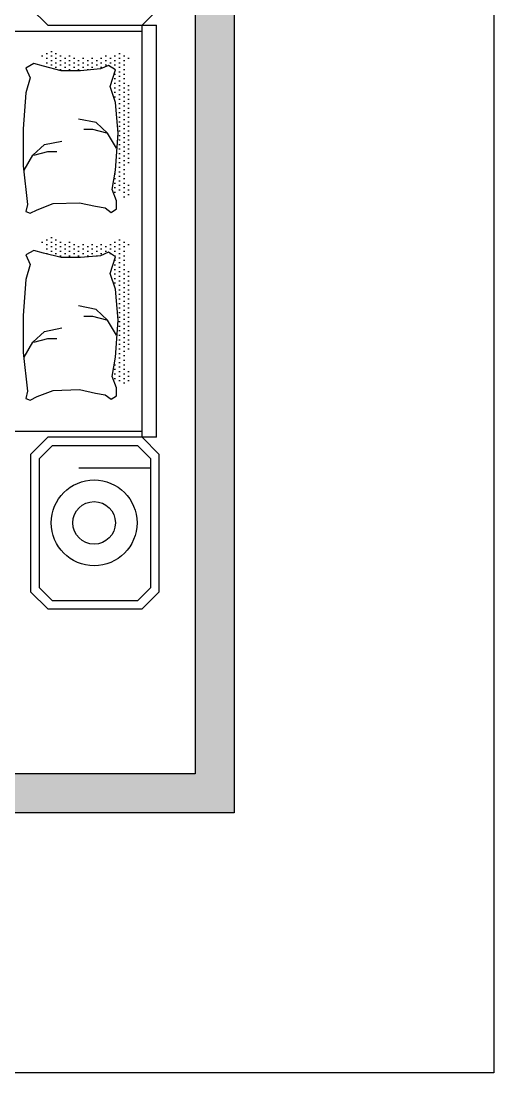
# Model space of a CAD drawing. Header units: millimetres. Extents: x 15734 to 38872, y 8066 to 23066.
# Drawn here: x 23915 to 25734, y 8066 to 12111 of the extents above; entities that cross this region are included whole.
import ezdxf

# ---------------------------------------------------------------- set-up
doc = ezdxf.new("R2010")
doc.units = ezdxf.units.MM
doc.header["$MEASUREMENT"] = 0
doc.layers.get('0').update_dxf_attribs({"color": 4})
doc.layers.add('Wall', color=10, linetype='Continuous')

msp = doc.modelspace()

# ---------------------------------------------------------------- hatches: boundary and pattern name
h = msp.add_hatch()
h.set_pattern_fill('DOTS', color=256, scale=11, angle=270, style=0)
h.set_pattern_definition([(270, (-116122.392, 237766.77), (17.4625, -8.73125), [0, -17.4625])])
h.paths.add_polyline_path([(24316.41, 11429.97), (24336.69, 11443.5), (24336.69, 11473.96), (24319.79, 11517.95), (24333.31, 11592.39), (24343.46, 11734.51), (24333.31, 11852.94), (24313.03, 11913.85), (24333.31, 11978.14), (24306.27, 11995.06), (24275.84, 11981.53), (24198.08, 11974.76), (24123.7, 11974.76), (24056.08, 11991.68), (24018.89, 12001.83), (23988.46, 11984.91), (24005.36, 11947.69), (24002.09, 11936.54), (24068.84, 11919.84), (24143.22, 11919.84), (24220.98, 11926.6), (24251.41, 11940.14), (24278.45, 11923.22), (24258.17, 11858.93), (24278.45, 11798.02), (24288.6, 11679.59), (24278.45, 11537.47), (24264.93, 11463.02), (24269.51, 11451.11), (24292.74, 11446.89)])
h.paths.add_polyline_path([(24316.41, 10711.34), (24336.69, 10724.88), (24336.69, 10755.33), (24319.79, 10799.32), (24333.31, 10873.76), (24343.46, 11015.88), (24333.31, 11134.32), (24313.03, 11195.23), (24333.31, 11259.52), (24306.27, 11276.44), (24275.84, 11262.9), (24198.08, 11256.13), (24123.7, 11256.13), (24056.08, 11273.05), (24018.89, 11283.21), (23988.46, 11266.29), (24005.36, 11229.06), (24002.09, 11217.91), (24068.84, 11201.21), (24143.22, 11201.21), (24220.98, 11207.98), (24251.41, 11221.51), (24278.45, 11204.59), (24258.17, 11140.3), (24278.45, 11079.39), (24288.6, 10960.96), (24278.45, 10818.84), (24264.93, 10744.4), (24269.51, 10732.49), (24292.74, 10728.26)])
at = {"layer": 'Wall'}
h = msp.add_hatch(color=3, dxfattribs=at)
h.dxf.hatch_style = 1
h.paths.add_polyline_path([(24734.07, 18028.46), (24584.07, 18028.46), (24584.07, 17715.96), (22384.07, 17715.96), (22384.07, 18840.96), (22634.07, 18840.96), (22634.07, 18990.96), (22384.07, 18990.96), (22384.07, 19240.96), (22234.07, 19240.96), (22234.07, 17565.96), (24084.07, 17565.96), (24084.07, 16865.96), (24234.07, 16865.96), (24234.07, 17565.96), (24734.07, 17565.96)])
h.paths.add_polyline_path([(24734.07, 19215.96), (24584.07, 19215.96), (24584.07, 18990.96), (23634.07, 18990.96), (23634.07, 18840.96), (24584.07, 18840.96), (24584.07, 18528.46), (24734.07, 18528.46)])
h.paths.add_polyline_path([(24734.07, 19915.96), (24584.07, 19915.96), (24584.07, 19715.96), (24734.07, 19715.96)])
h.paths.add_polyline_path([(24234.07, 16365.96), (24084.07, 16365.96), (24084.07, 14915.96), (24234.07, 14915.96)])
h.paths.add_polyline_path([(24734.07, 22065.96), (23134.07, 22065.96), (23134.07, 21915.96), (24584.07, 21915.96), (24584.07, 20790.96), (23634.07, 20790.96), (23634.07, 20640.96), (24584.07, 20640.96), (24584.07, 20415.96), (24734.07, 20415.96)])
h.paths.add_polyline_path([(22384.07, 21915.96), (22634.07, 21915.96), (22634.07, 22065.96), (22009.07, 22065.96), (22009.07, 21915.96), (22234.07, 21915.96), (22234.07, 20240.96), (22384.07, 20240.96)])
h.paths.add_polyline_path([(20959.07, 22065.96), (19534.07, 22065.96), (19534.07, 21915.96), (20584.07, 21915.96), (20584.07, 18965.96), (20734.07, 18965.96), (20734.07, 21915.96), (20959.07, 21915.96)])
h.paths.add_polyline_path([(17934.07, 22065.96), (16734.07, 22065.96), (16734.07, 17565.96), (17234.07, 17565.96), (17234.07, 16715.96), (17384.07, 16715.96), (17384.07, 17565.96), (20584.07, 17565.96), (20584.07, 15365.96), (20334.07, 15365.96), (20334.07, 15215.96), (20584.07, 15215.96), (20584.07, 14965.96), (20734.07, 14965.96), (20734.07, 17965.96), (20584.07, 17965.96), (20584.07, 17715.96), (16884.07, 17715.96), (16884.07, 21915.96), (17934.07, 21915.96)])
h.paths.add_polyline_path([(19334.07, 15365.96), (17384.07, 15365.96), (17384.07, 16215.96), (17234.07, 16215.96), (17234.07, 13715.96), (16734.07, 13715.96), (16734.07, 10065.96), (17484.07, 10065.96), (17484.07, 10215.96), (16884.07, 10215.96), (16884.07, 13565.96), (17384.07, 13565.96), (17384.07, 13715.96), (17384.07, 15215.96), (19334.07, 15215.96)])
h.paths.add_polyline_path([(20734.07, 13565.96), (20984.07, 13565.96), (20984.07, 13715.96), (20734.07, 13715.96), (20734.07, 13965.96), (20584.07, 13965.96), (20584.07, 10215.96), (19984.07, 10215.96), (19984.07, 10065.96), (20584.07, 10065.96), (20584.07, 9065.96), (21734.07, 9065.96), (21734.07, 9215.96), (20734.07, 9215.96)])
h.paths.add_polyline_path([(24734.07, 13715.96), (24234.07, 13715.96), (24234.07, 14415.96), (24084.07, 14415.96), (24084.07, 13715.96), (21984.07, 13715.96), (21984.07, 13565.96), (24584.07, 13565.96), (24584.07, 9215.96), (23584.07, 9215.96), (23584.07, 9065.96), (24734.07, 9065.96)])

# ---------------------------------------------------------------- linework, layer by layer
for p, q in [((24380.81, 10510.17), (24380.81, 12094.17)), ((24380.81, 12094.17), (24435.81, 12094.17)), ((24435.81, 10510.17), (24435.81, 12094.17)), ((22290.81, 12072.17), (24380.81, 12072.17)), ((24380.81, 10532.17), (22290.81, 10532.17)), ((24435.81, 10510.17), (24380.81, 10510.17)), ((24412.62, 10391.83), (24137.62, 10391.83))]:
    msp.add_line(p, q)
for points in [[(23951.81, 12688.17), (23951.81, 12160.17), (24017.81, 12094.17), (24380.81, 12094.17), (24446.81, 12160.17), (24446.81, 12688.17), (24380.81, 12754.17), (24017.81, 12754.17)], [(23951.81, 10444.17), (23951.81, 9916.17), (24017.81, 9850.17), (24380.81, 9850.17), (24446.81, 9916.17), (24446.81, 10444.17), (24380.81, 10510.17), (24017.81, 10510.17)], [(23984.81, 10427.67), (23984.81, 9932.67), (24034.31, 9883.17), (24364.31, 9883.17), (24413.81, 9932.67), (24413.81, 10427.67), (24364.31, 10477.17), (24034.31, 10477.17)]]:
    msp.add_lwpolyline(points, close=True)
for points in [[(24258.17, 11858.93), (24278.45, 11923.22), (24251.41, 11940.14), (24220.98, 11926.6), (24143.22, 11919.84), (24068.84, 11919.84), (24001.22, 11936.76), (23964.03, 11946.91), (23933.6, 11929.99), (23950.51, 11892.77), (23933.6, 11835.24), (23923.46, 11696.5), (23923.46, 11554.38), (23940.36, 11405.5), (23933.6, 11378.43), (23950.51, 11371.66), (23977.55, 11385.19), (24038.41, 11408.88), (24139.84, 11412.26), (24200.69, 11398.73), (24237.88, 11391.96), (24261.55, 11375.04), (24281.84, 11388.58), (24281.84, 11419.03), (24264.93, 11463.02), (24278.45, 11537.47), (24288.6, 11679.59), (24278.45, 11798.02), (24258.17, 11858.93)], [(24281.84, 11622.06), (24248.03, 11679.59), (24204.07, 11720.19), (24136.46, 11733.73)], [(24244.65, 11679.59), (24190.55, 11693.12), (24156.74, 11693.12)], [(23926.84, 11537.47), (23960.65, 11594.99), (24004.6, 11635.6), (24072.22, 11649.13)], [(23964.03, 11594.99), (24018.12, 11608.53), (24051.93, 11608.53)], [(24258.17, 11140.3), (24278.45, 11204.59), (24251.41, 11221.51), (24220.98, 11207.98), (24143.22, 11201.21), (24068.84, 11201.21), (24001.22, 11218.13), (23964.03, 11228.28), (23933.6, 11211.36), (23950.51, 11174.14), (23933.6, 11116.62), (23923.46, 10977.88), (23923.46, 10835.76), (23940.36, 10686.87), (23933.6, 10659.8), (23950.51, 10653.03), (23977.55, 10666.57), (24038.41, 10690.25), (24139.84, 10693.64), (24200.69, 10680.1), (24237.88, 10673.34), (24261.55, 10656.42), (24281.84, 10669.95), (24281.84, 10700.41), (24264.93, 10744.4), (24278.45, 10818.84), (24288.6, 10960.96), (24278.45, 11079.39), (24258.17, 11140.3)], [(24281.84, 10903.44), (24248.03, 10960.96), (24204.07, 11001.57), (24136.46, 11015.1)], [(24244.65, 10960.96), (24190.55, 10974.5), (24156.74, 10974.5)], [(23926.84, 10818.84), (23960.65, 10876.36), (24004.6, 10916.97), (24072.22, 10930.51)], [(23964.03, 10876.36), (24018.12, 10889.9), (24051.93, 10889.9)]]:
    msp.add_lwpolyline(points)
for radius in [165, 81.75]:
    msp.add_circle((24195.96, 10181.06), radius)
for p, q in [((25734.07, 23065.96), (25734.07, 8065.96)), ((24734.07, 13715.96), (24734.07, 9065.96)), ((24584.07, 13565.96), (24584.07, 9215.96)), ((24584.07, 9215.96), (23584.07, 9215.96)), ((24734.07, 9065.96), (23584.07, 9065.96)), ((25734.07, 8065.96), (15734.07, 8065.96))]:
    msp.add_line(p, q, dxfattribs=at)

doc.saveas('drawing.dxf')
